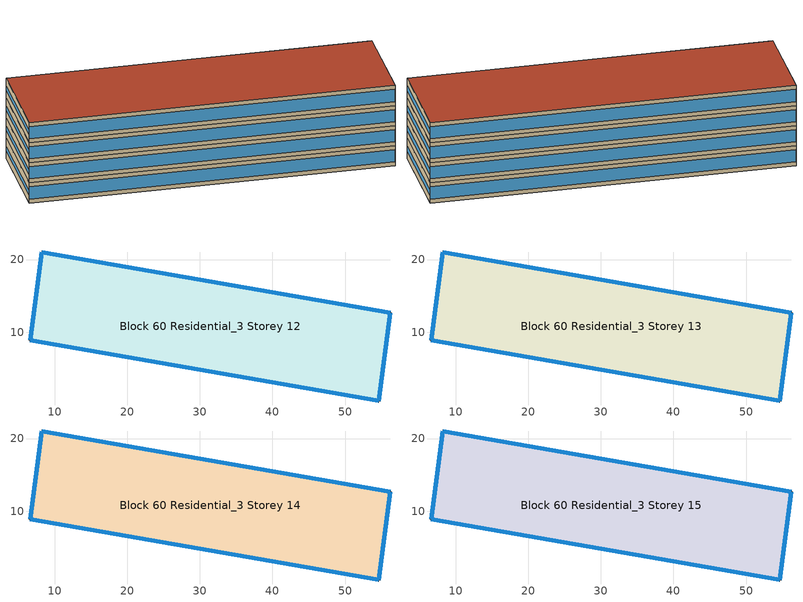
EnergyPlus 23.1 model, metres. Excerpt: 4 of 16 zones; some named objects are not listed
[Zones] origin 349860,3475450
Block 60 Residential_3 Storey 12
 floor outside (Project Floor): 56.24,12.69 54.63,0.52 6.64,8.86 8.24,21.03 z36
 wall outside (Project Wall): 8.24,21.03 6.64,8.86 54.63,0.52 56.24,12.69 8.24,21.03 z36:39
 window (Residential_west_window_construction): 8.24,21.03 6.64,8.87 z37.2:37.8
 window (Residential_south_window_construction): 6.66,8.86 54.61,0.52 z36.6:38.4
 window (Residential_east_window_construction): 54.64,0.53 56.24,12.69 z37.12:37.88
 window (Residential_north_window_construction): 56.21,12.7 8.26,21.03 z36.6:38.4
 roof outside (Project Ceiling): 54.63,0.52 56.24,12.69 8.24,21.03 6.64,8.86 z39
Block 60 Residential_3 Storey 13
 floor outside (Project Floor): 56.24,12.69 54.63,0.52 6.64,8.86 8.24,21.03 z39
 wall outside (Project Wall): 8.24,21.03 6.64,8.86 54.63,0.52 56.24,12.69 8.24,21.03 z39:42
 window (Residential_west_window_construction): 8.24,21.03 6.64,8.87 z40.2:40.8
 window (Residential_south_window_construction): 6.66,8.86 54.61,0.52 z39.6:41.4
 window (Residential_east_window_construction): 54.64,0.53 56.24,12.69 z40.12:40.88
 window (Residential_north_window_construction): 56.21,12.7 8.26,21.03 z39.6:41.4
 roof outside (Project Ceiling): 54.63,0.52 56.24,12.69 8.24,21.03 6.64,8.86 z42
Block 60 Residential_3 Storey 14
 floor outside (Project Floor): 56.24,12.69 54.63,0.52 6.64,8.86 8.24,21.03 z42
 wall outside (Project Wall): 8.24,21.03 6.64,8.86 54.63,0.52 56.24,12.69 8.24,21.03 z42:45
 window (Residential_west_window_construction): 8.24,21.03 6.64,8.87 z43.2:43.8
 window (Residential_south_window_construction): 6.66,8.86 54.61,0.52 z42.6:44.4
 window (Residential_east_window_construction): 54.64,0.53 56.24,12.69 z43.12:43.88
 window (Residential_north_window_construction): 56.21,12.7 8.26,21.03 z42.6:44.4
 roof outside (Project Ceiling): 54.63,0.52 56.24,12.69 8.24,21.03 6.64,8.86 z45
Block 60 Residential_3 Storey 15
 floor outside (Project Floor): 56.24,12.69 54.63,0.52 6.64,8.86 8.24,21.03 z45
 wall outside (Project Wall): 8.24,21.03 6.64,8.86 54.63,0.52 56.24,12.69 8.24,21.03 z45:48
 window (Residential_west_window_construction): 8.24,21.03 6.64,8.87 z46.2:46.8
 window (Residential_south_window_construction): 6.66,8.86 54.61,0.52 z45.6:47.4
 window (Residential_east_window_construction): 54.64,0.53 56.24,12.69 z46.12:46.88
 window (Residential_north_window_construction): 56.21,12.7 8.26,21.03 z45.6:47.4
 roof outside (Project Flat Roof): 54.63,0.52 56.24,12.69 8.24,21.03 6.64,8.86 z48
[Building]
Building_1: North Axis=0; Terrain=City; Loads Convergence Tolerance Value=0.04; Temperature Convergence Tolerance Value=0.4; Solar Distribution=FullExterior; Maximum Number of Warmup Days=25; Minimum Number of Warmup Days=6
[Site:Location]
CHN Design_Conditions: Latitude=30; Longitude=114; Time Zone=8; Elevation=12
[SIZINGPERIOD:DESIGNDAY] Day of Month=21; DryBulb Temperature Range Modifier Type=DefaultMultipliers; Humidity Condition Type=Wetbulb; Barometric Pressure=101181; Rain Indicator=No; Snow Indicator=No; Daylight Saving Time Indicator=No; Sky Clearness=0; Begin Environment Reset Mode=FullResetAtBeginEnvironment
Name | Month | Day Type | Maximum DryBulb Temperature | Daily DryBulb Temperature Range | Wetbulb or DewPoint at Maximum DryBulb | Wind Speed | Wind Direction | Solar Model Indicator | ASHRAE Clear Sky Optical Depth for Beam Irradiance taub | ASHRAE Clear Sky Optical Depth for Diffuse Irradiance taud
Ann Htg 99.6% Condns DB | 1 | WinterDesignDay | -10 | 0 | -4.8 | 1 | 340 | ASHRAEClearSky | 0 | 0
Ann Clg .4% Condns DB=>MWB | 7 | SummerDesignDay | 40 | 6.6 | 27.1 | 3.5 | 220 | ASHRAETau | 0.781 | 1.413
[MATERIAL]
DefaultMaterial: Roughness=Rough; Thickness=0.1; Conductivity=0.1; Density=1000; Specific Heat=1000; Thermal Absorptance=0.9; Solar Absorptance=0.7; Visible Absorptance=0.7
[WINDOWMATERIAL:SIMPLEGLAZINGSYSTEM] Solar Heat Gain Coefficient=0.4; Visible Transmittance=0.6
Name | UFactor
Residential_east_window; Residential_south_window; Residential_north_window | 2
Residential_west_window | 1.5
[CONSTRUCTION]
Project Wall; Project Floor; Project Flat Roof; Project Ceiling: DefaultMaterial
Residential_east_window_construction: Residential_east_window
Residential_south_window_construction: Residential_south_window
Residential_west_window_construction: Residential_west_window
Residential_north_window_construction: Residential_north_window
[SPACE] Ceiling Height=autocalculate; Volume=autocalculate; Floor Area=autocalculate; Space Type=Residential
Name | Zone
Block 60 Residential_3 Storey 12_space | Block 60 Residential_3 Storey 12
Block 60 Residential_3 Storey 13_space | Block 60 Residential_3 Storey 13
Block 60 Residential_3 Storey 14_space | Block 60 Residential_3 Storey 14
Block 60 Residential_3 Storey 15_space | Block 60 Residential_3 Storey 15
[SPACELIST]
Residential: Block 60 Residential_3 Storey 0_space, Block 60 Residential_3 Storey 1_space, Block 60 Residential_3 Storey 2_space, Block 60 Residential_3 Storey 3_space, Block 60 Residential_3 Storey 4_space, Block 60 Residential_3 Storey 5_space, Block 60 Residential_3 Storey 6_space, Block 60 Residential_3 Storey 7_space, Block 60 Residential_3 Storey 8_space, Block 60 Residential_3 Storey 9_space, Block 60 Residential_3 Storey 10_space, Block 60 Residential_3 Storey 11_space, Block 60 Residential_3 Storey 12_space, Block 60 Residential_3 Storey 13_space, Block 60 Residential_3 Storey 14_space, Block 60 Residential_3 Storey 15_space
[ZONE] Type=1; Multiplier=1; Ceiling Height=autocalculate; Volume=autocalculate; Floor Area=autocalculate; Part of Total Floor Area=Yes
Block 60 Residential_3 Storey 12; Block 60 Residential_3 Storey 13; Block 60 Residential_3 Storey 14; Block 60 Residential_3 Storey 15
[PEOPLE]
People_for_residential: Zone or ZoneList or Space or SpaceList=Residential; Number of People Schedule=SeasonalSchedule_Schedule_residential_people; Number of People Calculation Method=People/Area; People per Floor Area=0.04; Fraction Radiant=0.3; Sensible Heat Fraction=autocalculate; Activity Level Schedule=SeasonalSchedule_Schedule_residential_activity; Carbon Dioxide Generation Rate=3.82e-08; Enable ASHRAE 55 Comfort Warnings=No; Mean Radiant Temperature Calculation Type=ZoneAveraged; Clothing Insulation Calculation Method=ClothingInsulationSchedule; Cold Stress Temperature Threshold=15.56; Heat Stress Temperature Threshold=30
[LIGHTS]
Light_for_residential: Zone or ZoneList or Space or SpaceList=Residential; Schedule=SeasonalSchedule_residential_lighting; Design Level Calculation Method=Watts/Area; Watts per Zone Floor Area=5; Return Air Fraction=0; Fraction Radiant=0.32; Fraction Visible=0.25; Fraction Replaceable=1; EndUse Subcategory=General; Return Air Fraction Calculated from Plenum Temperature=No; Return Air Fraction Function of Plenum Temperature Coefficient 1=0; Return Air Fraction Function of Plenum Temperature Coefficient 2=0
[ELECTRICEQUIPMENT]
Equipment_for_residential: Zone or ZoneList or Space or SpaceList=Residential; Schedule=SeasonalSchedule_Schedule_residential_equipment; Design Level Calculation Method=Watts/Area; Watts per Zone Floor Area=3.8; Fraction Latent=0; Fraction Radiant=0; Fraction Lost=0; EndUse Subcategory=Electric Equipment
[DAYLIGHTING:CONTROLS] Illuminance Setpoint at Reference Point 1=300
Name | Zone or Space | Glare Calculation Daylighting Reference Point | Daylighting Reference Point 1
Dlight_Block 60 Residential_3 Storey 12 | Block 60 Residential_3 Storey 12 | Rpoint_Block 60 Residential_3 Storey 12 | Rpoint_Block 60 Residential_3 Storey 12
Dlight_Block 60 Residential_3 Storey 13 | Block 60 Residential_3 Storey 13 | Rpoint_Block 60 Residential_3 Storey 13 | Rpoint_Block 60 Residential_3 Storey 13
Dlight_Block 60 Residential_3 Storey 14 | Block 60 Residential_3 Storey 14 | Rpoint_Block 60 Residential_3 Storey 14 | Rpoint_Block 60 Residential_3 Storey 14
Dlight_Block 60 Residential_3 Storey 15 | Block 60 Residential_3 Storey 15 | Rpoint_Block 60 Residential_3 Storey 15 | Rpoint_Block 60 Residential_3 Storey 15
[HVACTEMPLATE:ZONE:IDEALLOADSAIRSYSTEM] Template Thermostat=Thermostat_for_residential; Maximum Heating Supply Air Temperature=50; Minimum Cooling Supply Air Temperature=13; Maximum Heating Supply Air Humidity Ratio=0.0156; Minimum Cooling Supply Air Humidity Ratio=0.0077; Heating Limit=NoLimit; Cooling Limit=NoLimit; Dehumidification Control Type=ConstantSensibleHeatRatio; Cooling Sensible Heat Ratio=0.7; Dehumidification Setpoint=60; Humidification Control Type=None; Humidification Setpoint=30; Outdoor Air Method=DetailedSpecification; Outdoor Air Flow Rate per Person=0.00944; Outdoor Air Flow Rate per Zone Floor Area=0; Outdoor Air Flow Rate per Zone=0; Design Specification Outdoor Air Object=Ventilation_for_residential; Demand Controlled Ventilation Type=None; Outdoor Air Economizer Type=NoEconomizer; Heat Recovery Type=None; Sensible Heat Recovery Effectiveness=0.7; Latent Heat Recovery Effectiveness=0.65
Block 60 Residential_3 Storey 12; Block 60 Residential_3 Storey 13; Block 60 Residential_3 Storey 14; Block 60 Residential_3 Storey 15
[DESIGNSPECIFICATION:OUTDOORAIR]
Ventilation_for_residential: Outdoor Air Method=Flow/Person; Outdoor Air Flow per Person=0.00833333; Outdoor Air Flow per Zone Floor Area=0; Outdoor Air Flow per Zone=0; Outdoor Air Flow Air Changes per Hour=0
[SCHEDULE:DAY:HOURLY]
Schedule_residential_lighting_weekday_hourly; Schedule_residential_lighting_holiday_hourly: 0.1, 0.1, 0.1, 0.1, 0.1, 0.8, 0.5, 0, 0, 0, 0, 0, 0, 0, 0, 0, 0, 0, 1, 1, 1, 1, 0.1, 0.1
Schedule_residential_equipment_weekday_hourly: 0.2, 0.2, 0.2, 0.2, 0.2, 0.2, 0.8, 0.8, 0.6, 0.6, 0.8, 0.8, 0.8, 0.5, 0.5, 0.5, 0.6, 0.9, 0.9, 0.9, 0.9, 0.9, 0.2, 0.2
Schedule_residential_equipment_holiday_hourly: 0.2, 0.2, 0.2, 0.2, 0.2, 0.2, 0.75, 1, 0.5, 0.3, 0.5, 0.8, 0.5, 0.25, 0.25, 0.25, 0.25, 0.5, 0.9, 0.8, 0.75, 0.5, 0.2, 0.2
Schedule_residential_people_weekday_hourly: 1, 1, 1, 1, 1, 1, 0.5, 0.5, 0, 0, 0, 0, 0, 0, 0, 0, 0, 0, 0, 0, 0.5, 1, 1, 1
Schedule_residential_people_holiday_hourly: 0.5, 0.5, 0.5, 0.5, 0.5, 0.5, 0.5, 0.5, 0.5, 0.5, 0.5, 0.5, 0.5, 0.5, 0.5, 0.5, 0.5, 0.5, 0.5, 0.5, 0.5, 0.5, 0.5, 0.5
Schedule_residential_activity_weekday_hourly; Schedule_residential_activity_holiday_hourly: 108, 108, 108, 108, 108, 108, 108, 108, 108, 108, 108, 108, 108, 108, 108, 108, 108, 108, 108, 108, 108, 108, 108, 108
[SCHEDULE:WEEK:DAILY]
Schedule_residential_lighting_weekly: Schedule_residential_lighting_holiday_hourly, Schedule_residential_lighting_weekday_hourly, Schedule_residential_lighting_weekday_hourly, Schedule_residential_lighting_weekday_hourly, Schedule_residential_lighting_weekday_hourly, Schedule_residential_lighting_weekday_hourly, Schedule_residential_lighting_holiday_hourly, Schedule_residential_lighting_holiday_hourly, Schedule_residential_lighting_weekday_hourly, Schedule_residential_lighting_weekday_hourly, Schedule_residential_lighting_holiday_hourly, Schedule_residential_lighting_holiday_hourly
Schedule_residential_equipment_weekly: Schedule_residential_equipment_holiday_hourly, Schedule_residential_equipment_weekday_hourly, Schedule_residential_equipment_weekday_hourly, Schedule_residential_equipment_weekday_hourly, Schedule_residential_equipment_weekday_hourly, Schedule_residential_equipment_weekday_hourly, Schedule_residential_equipment_holiday_hourly, Schedule_residential_equipment_holiday_hourly, Schedule_residential_equipment_weekday_hourly, Schedule_residential_equipment_weekday_hourly, Schedule_residential_equipment_holiday_hourly, Schedule_residential_equipment_holiday_hourly
Schedule_residential_people_weekly: Schedule_residential_people_holiday_hourly, Schedule_residential_people_weekday_hourly, Schedule_residential_people_weekday_hourly, Schedule_residential_people_weekday_hourly, Schedule_residential_people_weekday_hourly, Schedule_residential_people_weekday_hourly, Schedule_residential_people_holiday_hourly, Schedule_residential_people_holiday_hourly, Schedule_residential_people_weekday_hourly, Schedule_residential_people_weekday_hourly, Schedule_residential_people_holiday_hourly, Schedule_residential_people_holiday_hourly
Schedule_residential_activity_weekly: Schedule_residential_activity_holiday_hourly, Schedule_residential_activity_weekday_hourly, Schedule_residential_activity_weekday_hourly, Schedule_residential_activity_weekday_hourly, Schedule_residential_activity_weekday_hourly, Schedule_residential_activity_weekday_hourly, Schedule_residential_activity_holiday_hourly, Schedule_residential_activity_holiday_hourly, Schedule_residential_activity_weekday_hourly, Schedule_residential_activity_weekday_hourly, Schedule_residential_activity_holiday_hourly, Schedule_residential_activity_holiday_hourly
[SCHEDULE:YEAR]
SeasonalSchedule_residential_lighting: Schedule_residential_lighting_weekly, 1, 1, 12, 31
SeasonalSchedule_Schedule_residential_equipment: Schedule_residential_equipment_weekly, 1, 1, 12, 31
SeasonalSchedule_Schedule_residential_people: Schedule_residential_people_weekly, 1, 1, 12, 31
SeasonalSchedule_Schedule_residential_activity: Schedule_residential_activity_weekly, 1, 1, 12, 31
